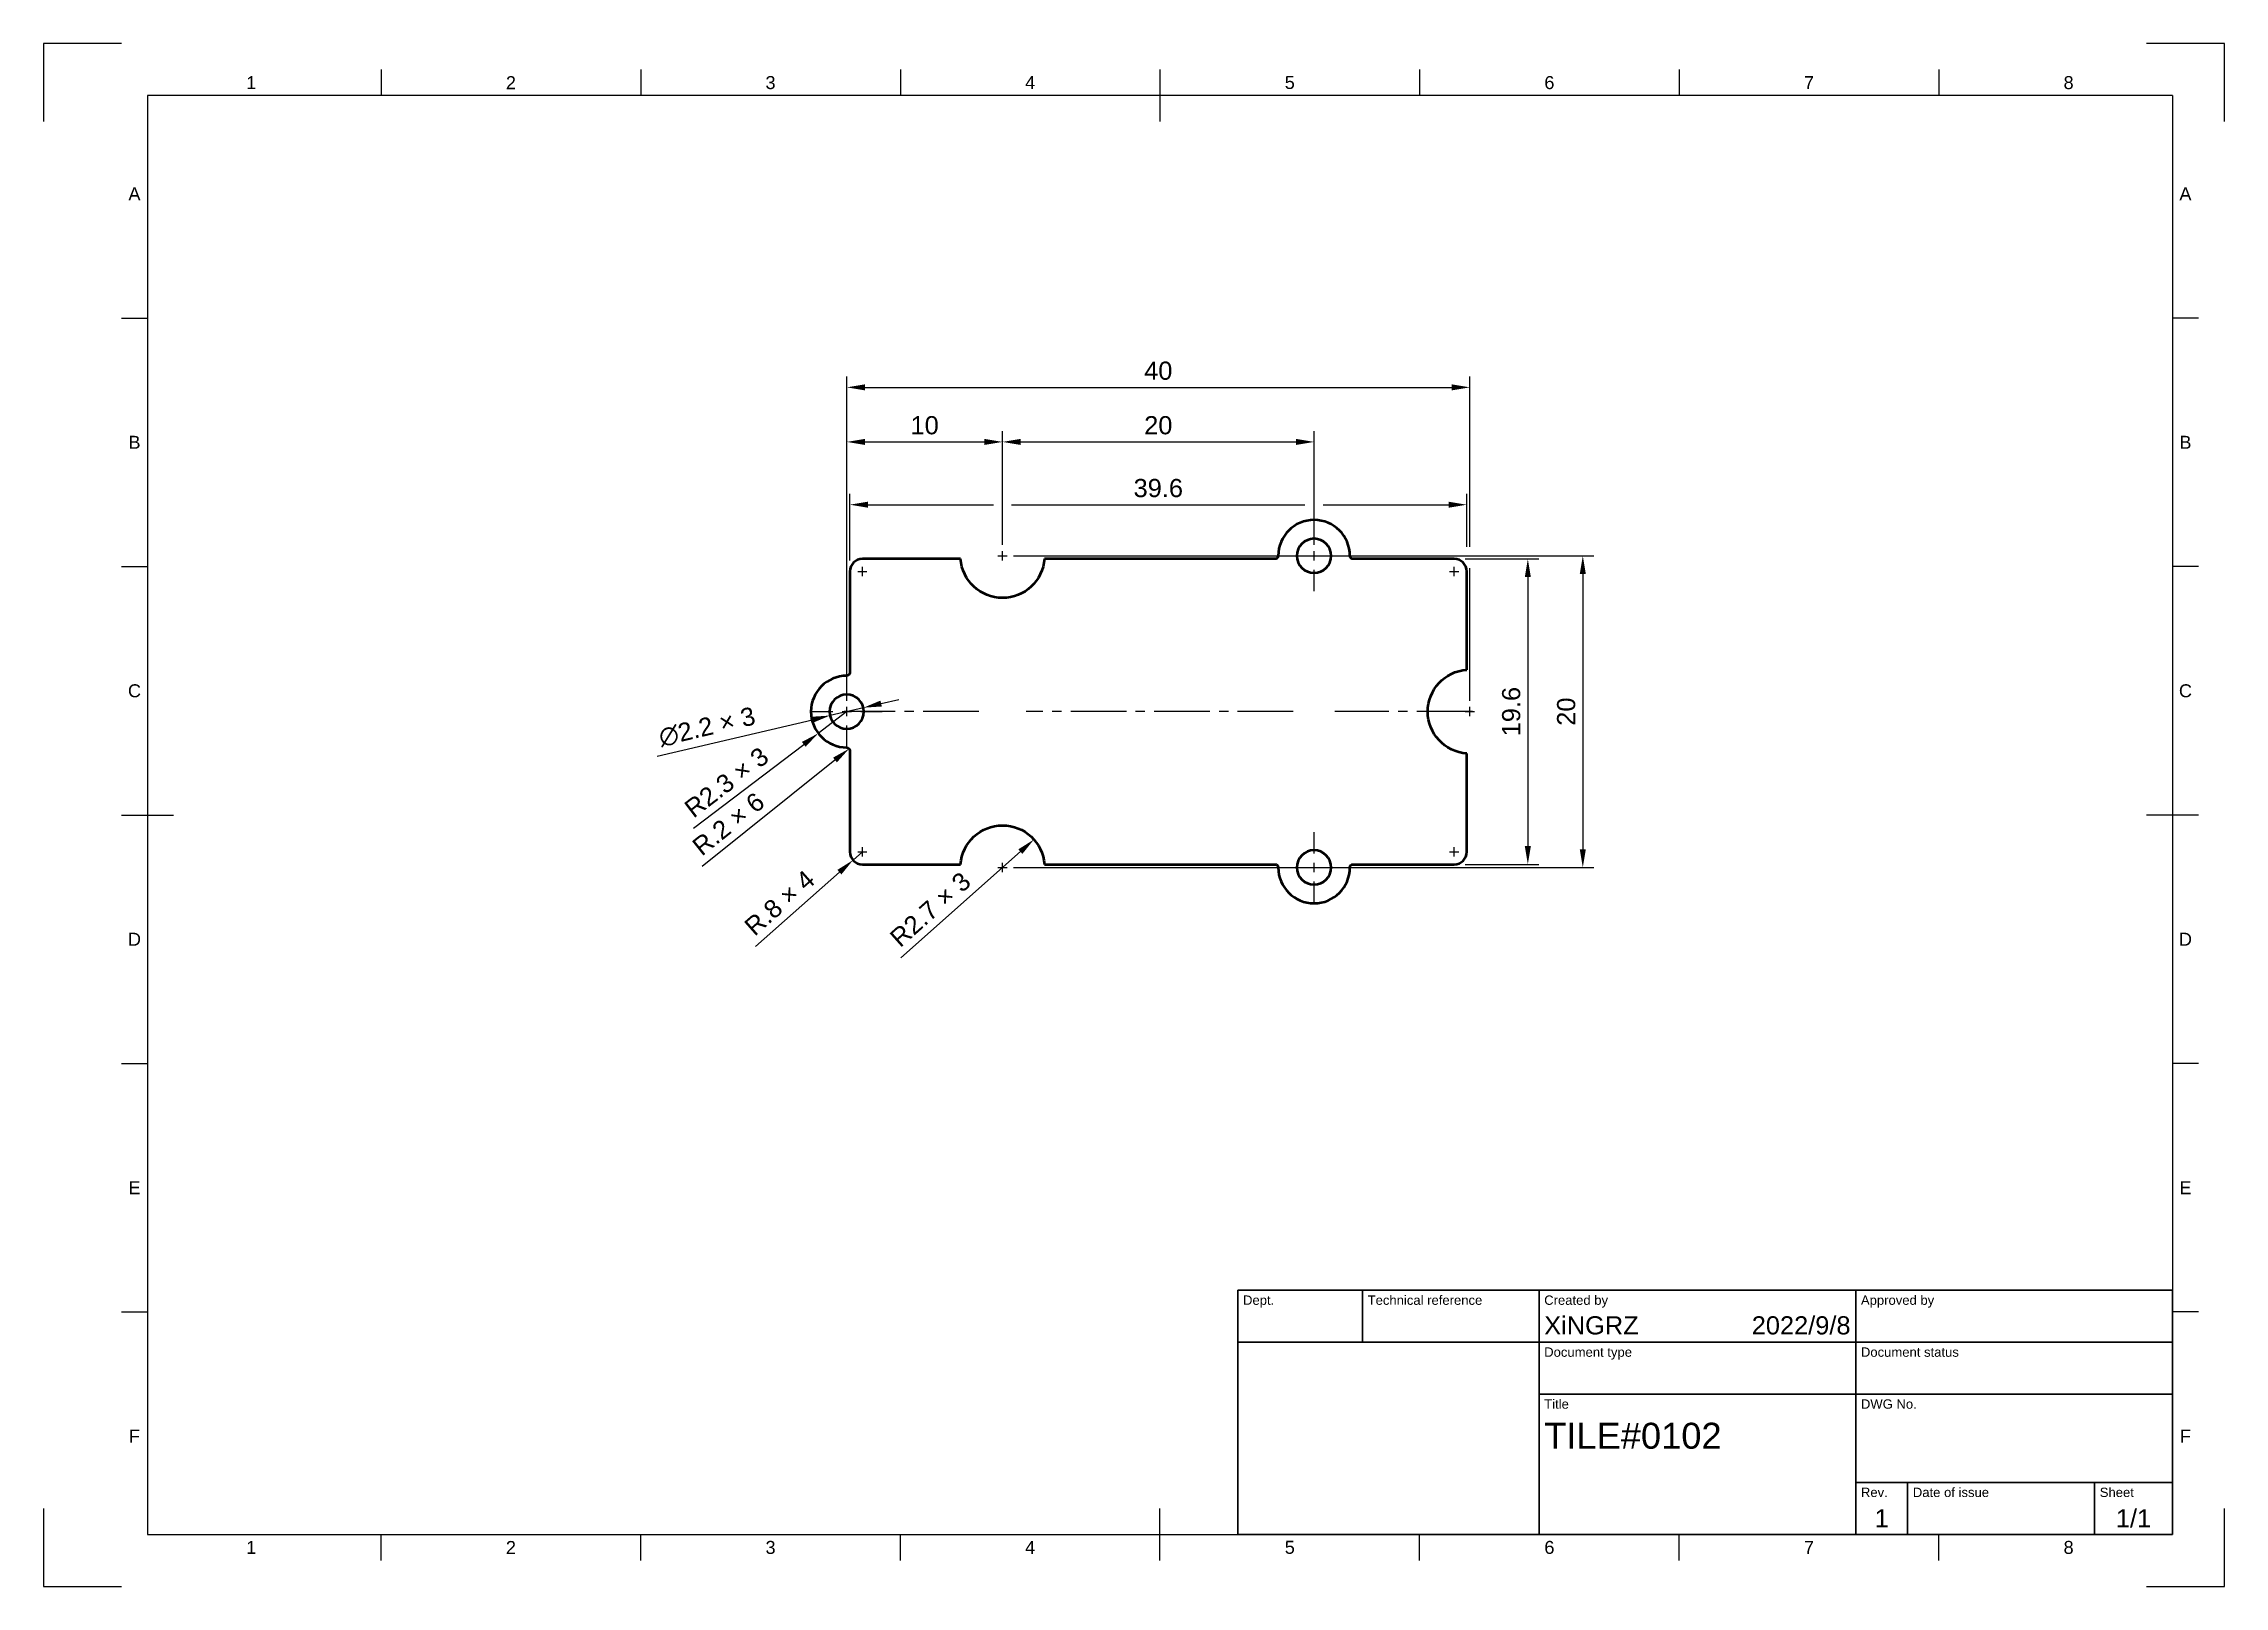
# Model space of a CAD drawing. Header units: millimetres. Extents: x 0 to 420, y 0 to 297.
import ezdxf
from ezdxf.enums import TextEntityAlignment as Align

# ---------------------------------------------------------------- set-up
doc = ezdxf.new("R2010")
doc.units = ezdxf.units.MM
doc.header["$LTSCALE"] = 0.75
doc.linetypes.add('CENTER2', pattern=[28.575, 19.05, -3.175, 3.175, -3.175])
for name, color, linetype, lineweight in [('Border', 7, 'Continuous', 25), ('Center Lines', 7, 'CENTER2', 25), ('Dimensions', 7, 'Continuous', 25), ('TitleBlock', 7, 'Continuous', 35), ('可见', 7, 'Continuous', 50)]:
    doc.layers.add(name, color=color, linetype=linetype, lineweight=lineweight)
doc.styles.add('FusionTitle', font='Arial.ttf')
doc.styles.get("Standard").update_dxf_attribs({"font": 'Arial.ttf'})
doc.dimstyles.new('ISO-25', dxfattribs={"dimtxt": 3.5, "dimasz": 3.5, "dimexe": 2.1, "dimexo": 2.1, "dimgap": 1.4, "dimtad": 1, "dimzin": 12, "dimdsep": 46, "dimtxsty": 'Standard', "dimcen": 0, "dimclrd": 256, "dimclre": 256, "dimclrt": 256, "dimazin": 3, "dimtp": 0.1, "dimtm": 0.1, "dimtfac": 0.714286, "dimtmove": 0, "dimatfit": 3, "dimfxl": 1, "dimtzin": 12, "dimarcsym": 0})

# ---------------------------------------------------------------- blocks, each defined once
blk = doc.blocks.new('ISO_A3_SHEET')
at = {"layer": 'Border'}
for p, q in [((65, 292), (65, 287)), ((115, 292), (115, 287)), ((165, 292), (165, 287)), ((215, 292), (215, 282)), ((265, 292), (265, 287)), ((315, 292), (315, 287)), ((365, 292), (365, 287)), ((410, 287), (20, 287)), ((20, 287), (20, 10)), ((410, 287), (410, 10)), ((15, 244.16666), (20, 244.16666)), ((415, 244.16666), (410, 244.16666)), ((15, 196.33333), (20, 196.33333)), ((415, 196.33333), (410, 196.33333)), ((15, 148.5), (25, 148.5)), ((415, 148.5), (405, 148.5)), ((15, 100.66667), (20, 100.66667)), ((415, 100.66667), (410, 100.66667)), ((15, 52.83334), (20, 52.83334)), ((415, 52.83334), (410, 52.83334)), ((215, 5), (215, 15)), ((20, 10), (410, 10)), ((65, 5), (65, 10)), ((115, 5), (115, 10)), ((165, 5), (165, 10)), ((265, 5), (265, 10)), ((315, 5), (315, 10)), ((365, 5), (365, 10))]:
    blk.add_line(p, q, dxfattribs=at)
at = {"layer": 'Defpoints'}
for p, q in [((15, 297), (0, 297)), ((0, 297), (0, 282)), ((420, 297), (405, 297)), ((420, 282), (420, 297)), ((0, 15), (0, 0)), ((420, 0), (420, 15)), ((0, 0), (15, 0)), ((405, 0), (420, 0))]:
    blk.add_line(p, q, dxfattribs=at)
at = {"layer": 'Border', "style": 'FusionTitle'}
for s, p in [('1', (40, 289.5)), ('2', (90, 289.5)), ('3', (140, 289.5)), ('4', (190, 289.5)), ('5', (240, 289.5)), ('6', (290, 289.5)), ('7', (340, 289.5)), ('8', (390, 289.5)), ('A', (17.5, 268.08333)), ('A', (412.5, 268.08333)), ('B', (17.5, 220.25)), ('B', (412.5, 220.25)), ('C', (17.5, 172.41667)), ('C', (412.5, 172.41667)), ('D', (17.5, 124.58334)), ('D', (412.5, 124.58334)), ('E', (17.5, 76.75001)), ('E', (412.5, 76.75001)), ('F', (17.5, 28.91668)), ('F', (412.5, 28.91668)), ('1', (40, 7.5)), ('2', (90, 7.5)), ('3', (140, 7.5)), ('4', (190, 7.5)), ('5', (240, 7.5)), ('6', (290, 7.5)), ('7', (340, 7.5)), ('8', (390, 7.5))]:
    blk.add_text(s, height=2.5, dxfattribs=at).set_placement(p, align=Align.MIDDLE)
blk = doc.blocks.new('ISO_TITLEBLOCK')
at = {"layer": 'TitleBlock'}
for p, q in [((0, 47), (-180, 47)), ((-180, 47), (-180, 0)), ((-156, 37), (-156, 47)), ((-122, 0), (-122, 47)), ((-61, 0), (-61, 47)), ((0, 0), (0, 47)), ((-180, 37), (0, 37)), ((-122, 27), (0, 27)), ((-61, 10), (0, 10)), ((-51, 0), (-51, 10)), ((-15, 0), (-15, 10)), ((-180, 0), (0, 0))]:
    blk.add_line(p, q, dxfattribs=at)
at = {"layer": 'TitleBlock', "style": 'FusionTitle'}
for s, p in [('Dept.', (-179, 46)), ('Technical reference', (-155, 46)), ('Created by', (-121, 46)), ('Approved by', (-60, 46)), ('Document type', (-121, 36)), ('Document status', (-60, 36)), ('Title', (-121, 26)), ('DWG No.', (-60, 26)), ('Rev.', (-60, 9)), ('Date of issue', (-50, 9)), ('Sheet', (-14, 9))]:
    blk.add_text(s, height=1.8, dxfattribs=at).set_placement(p, align=Align.TOP_LEFT)
for tag, height, p in [('DEPT', 3.5, (-179, 42)), ('TECHNICAL_REFERENCE', 3.5, (-155, 42)), ('CREATED_BY', 3.5, (-121, 42)), ('APPROVED_BY', 3.5, (-60, 42)), ('DOCUMENT_TYPE', 3.5, (-121, 32)), ('DOCUMENT_STATUS', 3.5, (-60, 32)), ('TITLE_1', 5, (-121, 21.5)), ('TITLE_2', 5, (-121, 14)), ('TITLE_3', 5, (-121, 6.5)), ('DATE_OF_ISSUE', 3.5, (-50, 5))]:
    blk.add_attdef(tag, text='', height=height, dxfattribs=at).set_placement(p, align=Align.TOP_LEFT)
for tag, p in [('CREATED_DATE', (-62, 42)), ('APPROVED_DATE', (-0.99, 42))]:
    blk.add_attdef(tag, text='', height=3.5, dxfattribs=at).set_placement(p, align=Align.TOP_RIGHT)
for tag, height, p in [('DRAWING_NUMBER', 5, (-30.5, 19.75)), ('REV', 3.5, (-56, 4.85)), ('SHEET', 3.5, (-7.5, 4.85))]:
    blk.add_attdef(tag, text='', height=height, dxfattribs=at).set_placement(p, align=Align.TOP_CENTER)
blk = doc.blocks.new('*D28')
at = {"layer": 'Defpoints', "color": 0, "transparency": 16777216}
for p in [(271.680421, 197.80094), (271.680421, 139.00094), (285.848098, 139.00094)]:
    blk.add_point(p, dxfattribs=at)
at = {"layer": 'Dimensions', "lineweight": -2, "transparency": 16777216}
for p, q in [((273.780421, 197.80094), (287.948098, 197.80094)), ((285.848098, 194.30094), (285.848098, 142.50094)), ((273.780421, 139.00094), (287.948098, 139.00094))]:
    blk.add_line(p, q, dxfattribs=at)
at = {"layer": 'Dimensions', "transparency": 16777216}
for points in [[(285.264765, 194.30094), (286.431431, 194.30094), (285.848098, 197.80094)], [(285.264765, 142.50094), (286.431431, 142.50094), (285.848098, 139.00094)]]:
    blk.add_solid(points, dxfattribs=at)
at = {"layer": 'Dimensions', "transparency": 16777216, "insert": (282.661093, 168.40094), "char_height": 3.5, "attachment_point": 5, "rotation": 90}
blk.add_mtext('19.6', dxfattribs=at)
blk = doc.blocks.new('*D29')
at = {"layer": 'Defpoints', "color": 0, "transparency": 16777216}
for p in [(157.892574, 169.157294), (151.468267, 167.644587)]:
    blk.add_point(p, dxfattribs=at)
at = {"layer": 'Dimensions', "lineweight": -2, "transparency": 16777216}
for p, q in [((157.892574, 169.157294), (151.468267, 167.644587)), ((161.299403, 169.959488), (164.706233, 170.761681)), ((118.175925, 159.805362), (148.061438, 166.842393))]:
    blk.add_line(p, q, dxfattribs=at)
at = {"layer": 'Dimensions', "transparency": 16777216}
for points in [[(161.165704, 170.527292), (161.433102, 169.391683), (157.892574, 169.157294)], [(147.927739, 167.410198), (148.195137, 166.274588), (151.468267, 167.644587)]]:
    blk.add_solid(points, dxfattribs=at)
at = {"layer": 'Dimensions', "transparency": 16777216, "insert": (127.775751, 165.440525), "char_height": 3.5, "attachment_point": 5, "rotation": 13.24985692}
blk.add_mtext('∅2.2 × 3', dxfattribs=at)
blk = doc.blocks.new('*D30')
at = {"layer": 'Defpoints', "color": 0, "transparency": 16777216}
for p in [(154.680421, 168.40094), (149.189987, 164.221809)]:
    blk.add_point(p, dxfattribs=at)
at = {"layer": 'Dimensions', "lineweight": -2, "transparency": 16777216}
for p, q in [((154.680421, 168.40094), (149.189987, 164.221809)), ((125.177452, 145.94428), (146.404985, 162.101959))]:
    blk.add_line(p, q, dxfattribs=at)
at = {"layer": 'Dimensions', "transparency": 16777216}
blk.add_solid([(146.051677, 162.566126), (146.758293, 161.637792), (149.189987, 164.221809)], dxfattribs=at)
at = {"layer": 'Dimensions', "transparency": 16777216, "insert": (131.527179, 154.784188), "char_height": 3.5, "attachment_point": 5, "rotation": 37.27714807}
blk.add_mtext('R2.3 × 3', dxfattribs=at)
blk = doc.blocks.new('*D31')
at = {"layer": 'Defpoints', "color": 0, "transparency": 16777216}
for p in [(184.680421, 138.40094), (178.625049, 133.02112)]:
    blk.add_point(p, dxfattribs=at)
at = {"layer": 'Dimensions', "lineweight": -2, "transparency": 16777216}
blk.add_line((165.11472, 121.018035), (188.119274, 141.456147), dxfattribs=at)
at = {"layer": 'Dimensions', "transparency": 16777216}
blk.add_solid([(187.731838, 141.892234), (188.50671, 141.020061), (190.735793, 143.780761)], dxfattribs=at)
at = {"layer": 'Dimensions', "transparency": 16777216, "insert": (170.776967, 130.3133), "char_height": 3.5, "attachment_point": 5, "rotation": 41.61906978}
blk.add_mtext('R2.7 × 3', dxfattribs=at)
blk = doc.blocks.new('*D32')
at = {"layer": 'Defpoints', "color": 0, "transparency": 16777216}
for p in [(155.882197, 139.811478), (157.680421, 141.40094)]:
    blk.add_point(p, dxfattribs=at)
at = {"layer": 'Dimensions', "lineweight": -2, "transparency": 16777216}
for p, q in [((157.680421, 141.40094), (155.882197, 139.811478)), ((137.091004, 123.20181), (153.259787, 137.493511))]:
    blk.add_line(p, q, dxfattribs=at)
at = {"layer": 'Dimensions', "transparency": 16777216}
blk.add_solid([(152.87346, 137.93058), (153.646115, 137.056443), (155.882197, 139.811478)], dxfattribs=at)
at = {"layer": 'Dimensions', "transparency": 16777216, "insert": (141.753514, 131.576573), "char_height": 3.5, "attachment_point": 5, "rotation": 41.47368414}
blk.add_mtext('R.8 × 4', dxfattribs=at)
blk = doc.blocks.new('*D33')
at = {"layer": 'Defpoints', "color": 0, "transparency": 16777216}
for p in [(154.211653, 160.526432), (154.680421, 160.90094)]:
    blk.add_point(p, dxfattribs=at)
at = {"layer": 'Dimensions', "lineweight": -2, "transparency": 16777216}
blk.add_line((126.810408, 138.635025), (152.414708, 159.090817), dxfattribs=at)
at = {"layer": 'Dimensions', "transparency": 16777216}
blk.add_solid([(152.050603, 159.546564), (152.778813, 158.63507), (155.149189, 161.275449)], dxfattribs=at)
at = {"layer": 'Dimensions', "transparency": 16777216, "insert": (131.888449, 146.771184), "char_height": 3.5, "attachment_point": 5, "rotation": 38.62204726}
blk.add_mtext('R.2 × 6', dxfattribs=at)
blk = doc.blocks.new('*D34')
at = {"layer": 'Defpoints', "color": 0, "transparency": 16777216}
for p in [(274.080421, 208.235684), (155.280421, 195.40094), (274.080421, 195.40094)]:
    blk.add_point(p, dxfattribs=at)
at = {"layer": 'Dimensions', "lineweight": -2, "transparency": 16777216}
for p, q in [((155.280421, 197.50094), (155.280421, 210.335684)), ((274.080421, 200.15094), (274.080421, 210.335684)), ((158.780421, 208.235684), (182.930421, 208.235684)), ((186.430421, 208.235684), (242.930421, 208.235684)), ((246.430421, 208.235684), (270.580421, 208.235684))]:
    blk.add_line(p, q, dxfattribs=at)
at = {"layer": 'Dimensions', "transparency": 16777216}
for points in [[(158.780421, 208.819017), (158.780421, 207.652351), (155.280421, 208.235684)], [(270.580421, 208.819017), (270.580421, 207.652351), (274.080421, 208.235684)]]:
    blk.add_solid(points, dxfattribs=at)
at = {"layer": 'Dimensions', "transparency": 16777216, "insert": (214.680421, 211.423883), "char_height": 3.5, "attachment_point": 5}
blk.add_mtext('39.6', dxfattribs=at)
blk = doc.blocks.new('*U11')
at = {"layer": 'Center Lines', "color": 0, "ltscale": 0.75, "transparency": 16777216}
blk.add_line((25.711126, 0), (-25.711126, 0), dxfattribs=at)
blk = doc.blocks.new('*U12')
at = {"layer": 'Center Lines', "color": 0, "ltscale": 0.75, "transparency": 16777216}
blk.add_line((12.961126, 0), (-12.961126, 0), dxfattribs=at)
blk = doc.blocks.new('*U13')
at = {"layer": 'Center Lines', "color": 0, "ltscale": 0.75, "transparency": 16777216}
blk.add_line((13.25, 0), (-13.25, 0), dxfattribs=at)
blk = doc.blocks.new('*U14')
at = {"layer": 'Center Lines', "color": 0, "linetype": 'Continuous', "ltscale": 0.75, "transparency": 16777216}
for p, q in [((-0.892969, 0), (0.892969, 0)), ((0, -0.892969), (0, 0.892969))]:
    blk.add_line(p, q, dxfattribs=at)
blk = doc.blocks.new('*U15')
at = {"layer": 'Center Lines', "color": 0, "linetype": 'Continuous', "ltscale": 0.75, "transparency": 16777216}
for p, q in [((-0.892969, 0), (0.892969, 0)), ((0, -0.892969), (0, 0.892969))]:
    blk.add_line(p, q, dxfattribs=at)
blk = doc.blocks.new('*U16')
at = {"layer": 'Center Lines', "color": 0, "ltscale": 0.75, "transparency": 16777216}
for p, q in [((0, 2.678906), (0, 6.8)), ((-6.8, 0), (-2.678906, 0)), ((2.678906, 0), (6.8, 0)), ((0, -6.8), (0, -2.678906))]:
    blk.add_line(p, q, dxfattribs=at)
at = {"layer": 'Center Lines', "color": 0, "linetype": 'Continuous', "ltscale": 0.75, "transparency": 16777216}
for p, q in [((-0.892969, 0), (0.892969, 0)), ((0, -0.892969), (0, 0.892969))]:
    blk.add_line(p, q, dxfattribs=at)
blk = doc.blocks.new('*U17')
at = {"layer": 'Center Lines', "color": 0, "ltscale": 0.75, "transparency": 16777216}
for p, q in [((0, 2.678906), (0, 6.8)), ((-6.8, 0), (-2.678906, 0)), ((2.678906, 0), (6.8, 0)), ((0, -6.8), (0, -2.678906))]:
    blk.add_line(p, q, dxfattribs=at)
at = {"layer": 'Center Lines', "color": 0, "linetype": 'Continuous', "ltscale": 0.75, "transparency": 16777216}
for p, q in [((-0.892969, 0), (0.892969, 0)), ((0, -0.892969), (0, 0.892969))]:
    blk.add_line(p, q, dxfattribs=at)
blk = doc.blocks.new('*U18')
at = {"layer": 'Center Lines', "color": 0, "ltscale": 0.75, "transparency": 16777216}
for p, q in [((0, 2.678906), (0, 6.8)), ((-6.8, 0), (-2.678906, 0)), ((2.678906, 0), (6.8, 0)), ((0, -6.8), (0, -2.678906))]:
    blk.add_line(p, q, dxfattribs=at)
at = {"layer": 'Center Lines', "color": 0, "linetype": 'Continuous', "ltscale": 0.75, "transparency": 16777216}
for p, q in [((-0.892969, 0), (0.892969, 0)), ((0, -0.892969), (0, 0.892969))]:
    blk.add_line(p, q, dxfattribs=at)
blk = doc.blocks.new('*U19')
at = {"layer": 'Center Lines', "color": 0, "linetype": 'Continuous', "ltscale": 0.75, "transparency": 16777216}
for p, q in [((-0.892969, 0), (0.892969, 0)), ((0, -0.892969), (0, 0.892969))]:
    blk.add_line(p, q, dxfattribs=at)
blk = doc.blocks.new('*D35')
at = {"layer": 'Defpoints', "color": 0, "transparency": 16777216}
for p in [(184.680421, 198.40094), (184.680421, 138.40094), (296.43471, 138.40094)]:
    blk.add_point(p, dxfattribs=at)
at = {"layer": 'Dimensions', "lineweight": -2, "transparency": 16777216}
for p, q in [((186.780421, 198.40094), (298.53471, 198.40094)), ((296.43471, 194.90094), (296.43471, 141.90094)), ((186.780421, 138.40094), (298.53471, 138.40094))]:
    blk.add_line(p, q, dxfattribs=at)
at = {"layer": 'Dimensions', "transparency": 16777216}
for points in [[(295.851376, 194.90094), (297.018043, 194.90094), (296.43471, 198.40094)], [(295.851376, 141.90094), (297.018043, 141.90094), (296.43471, 138.40094)]]:
    blk.add_solid(points, dxfattribs=at)
at = {"layer": 'Dimensions', "transparency": 16777216, "insert": (293.247704, 168.40094), "char_height": 3.5, "attachment_point": 5, "rotation": 90}
blk.add_mtext('20', dxfattribs=at)
blk = doc.blocks.new('*D36')
at = {"layer": 'Defpoints', "color": 0, "transparency": 16777216}
for p in [(274.680421, 230.82563), (154.680421, 168.40094), (274.680421, 168.40094)]:
    blk.add_point(p, dxfattribs=at)
at = {"layer": 'Dimensions', "lineweight": -2, "transparency": 16777216}
for p, q in [((154.680421, 170.50094), (154.680421, 232.92563)), ((274.680421, 200.15094), (274.680421, 232.92563)), ((158.180421, 230.82563), (271.180421, 230.82563)), ((274.680421, 170.50094), (274.680421, 196.05094))]:
    blk.add_line(p, q, dxfattribs=at)
at = {"layer": 'Dimensions', "transparency": 16777216}
for points in [[(158.180421, 231.408963), (158.180421, 230.242297), (154.680421, 230.82563)], [(271.180421, 231.408963), (271.180421, 230.242297), (274.680421, 230.82563)]]:
    blk.add_solid(points, dxfattribs=at)
at = {"layer": 'Dimensions', "transparency": 16777216, "insert": (214.680421, 234.012636), "char_height": 3.5, "attachment_point": 5}
blk.add_mtext('40', dxfattribs=at)
blk = doc.blocks.new('*D37')
at = {"layer": 'Defpoints', "color": 0, "transparency": 16777216}
for p in [(184.680421, 220.32563), (184.680421, 198.40094), (154.680421, 168.40094)]:
    blk.add_point(p, dxfattribs=at)
at = {"layer": 'Dimensions', "lineweight": -2, "transparency": 16777216}
for p, q in [((154.680421, 170.50094), (154.680421, 222.42563)), ((158.180421, 220.32563), (181.180421, 220.32563)), ((184.680421, 200.50094), (184.680421, 222.42563))]:
    blk.add_line(p, q, dxfattribs=at)
at = {"layer": 'Dimensions', "transparency": 16777216}
for points in [[(158.180421, 220.908963), (158.180421, 219.742297), (154.680421, 220.32563)], [(181.180421, 220.908963), (181.180421, 219.742297), (184.680421, 220.32563)]]:
    blk.add_solid(points, dxfattribs=at)
at = {"layer": 'Dimensions', "transparency": 16777216, "insert": (169.680421, 223.512636), "char_height": 3.5, "attachment_point": 5}
blk.add_mtext('10', dxfattribs=at)
blk = doc.blocks.new('*D38')
at = {"layer": 'Defpoints', "color": 0, "transparency": 16777216}
for p in [(244.680421, 220.32563), (184.680421, 198.40094), (244.680421, 198.40094)]:
    blk.add_point(p, dxfattribs=at)
at = {"layer": 'Dimensions', "lineweight": -2, "transparency": 16777216}
for p, q in [((184.680421, 200.50094), (184.680421, 222.42563)), ((188.180421, 220.32563), (241.180421, 220.32563)), ((244.680421, 200.50094), (244.680421, 222.42563))]:
    blk.add_line(p, q, dxfattribs=at)
at = {"layer": 'Dimensions', "transparency": 16777216}
for points in [[(188.180421, 220.908963), (188.180421, 219.742297), (184.680421, 220.32563)], [(241.180421, 220.908963), (241.180421, 219.742297), (244.680421, 220.32563)]]:
    blk.add_solid(points, dxfattribs=at)
at = {"layer": 'Dimensions', "transparency": 16777216, "insert": (214.680421, 223.512636), "char_height": 3.5, "attachment_point": 5}
blk.add_mtext('20', dxfattribs=at)
blk = doc.blocks.new('*U24')
at = {"layer": 'Center Lines', "color": 0, "linetype": 'Continuous', "ltscale": 0.75, "transparency": 16777216}
for p, q in [((-0.892969, 0), (0.892969, 0)), ((0, -0.892969), (0, 0.892969))]:
    blk.add_line(p, q, dxfattribs=at)
blk = doc.blocks.new('*U25')
at = {"layer": 'Center Lines', "color": 0, "linetype": 'Continuous', "ltscale": 0.75, "transparency": 16777216}
for p, q in [((-0.892969, 0), (0.892969, 0)), ((0, -0.892969), (0, 0.892969))]:
    blk.add_line(p, q, dxfattribs=at)
blk = doc.blocks.new('*U26')
at = {"layer": 'Center Lines', "color": 0, "linetype": 'Continuous', "ltscale": 0.75, "transparency": 16777216}
for p, q in [((-0.892969, 0), (0.892969, 0)), ((0, -0.892969), (0, 0.892969))]:
    blk.add_line(p, q, dxfattribs=at)
blk = doc.blocks.new('*U27')
at = {"layer": 'Center Lines', "color": 0, "linetype": 'Continuous', "ltscale": 0.75, "transparency": 16777216}
for p, q in [((-0.892969, 0), (0.892969, 0)), ((0, -0.892969), (0, 0.892969))]:
    blk.add_line(p, q, dxfattribs=at)

msp = doc.modelspace()

# ---------------------------------------------------------------- linework, layer by layer
at = {"layer": '可见'}
for p, q in [((176.602673, 197.80094), (157.680421, 197.80094)), ((237.180421, 197.80094), (192.758168, 197.80094)), ((271.680421, 197.80094), (252.180422, 197.80094)), ((155.280421, 195.40094), (155.280421, 175.90094)), ((274.080421, 176.478688), (274.080421, 195.40094)), ((155.280421, 160.90094), (155.280421, 141.40094)), ((274.080421, 141.40094), (274.080421, 160.323193)), ((157.680421, 139.00094), (176.602673, 139.00094)), ((192.758168, 139.00094), (237.180421, 139.00094)), ((252.180421, 139.00094), (271.680421, 139.00094))]:
    msp.add_line(p, q, dxfattribs=at)
at = {"layer": '可见', "extrusion": (0, 0, -1)}
for centre in [(-244.680421, 198.40094), (-154.680421, 168.40094), (-244.680421, 138.40094)]:
    msp.add_circle(centre, 3.3, dxfattribs=at)
at = {"layer": '可见'}
for centre, radius, start, end in [((244.680421, 198.40094), 6.9, 0, 180), ((157.680421, 195.40094), 2.4, 90, 180), ((271.680421, 195.40094), 2.4, 0, 90), ((154.680421, 168.40094), 6.9, 90, 270), ((157.680421, 141.40094), 2.4, 180, 270), ((271.680421, 141.40094), 2.4, 270, 0), ((244.680421, 138.40094), 6.9, 180, 0)]:
    msp.add_arc(centre, radius, start, end, dxfattribs=at)
at = {"layer": '可见', "extrusion": (0, 0, -1)}
for centre, radius, start, end in [((-184.680421, 198.40094), 8.1, 184.248023, 355.751977), ((-237.180421, 198.40094), 0.6, 180, 270), ((-252.180421, 198.40094), 0.6, 269.999835, 0), ((-274.680421, 168.40094), 8.1, 274.248023, 85.751977), ((-154.680421, 175.90094), 0.6, 180, 270), ((-154.680421, 160.90094), 0.6, 90, 180), ((-184.680421, 138.40094), 8.1, 4.248023, 175.751977), ((-237.180421, 138.40094), 0.6, 90, 180), ((-252.180421, 138.40094), 0.6, 0, 90)]:
    msp.add_arc(centre, radius, start, end, dxfattribs=at)

# ---------------------------------------------------------------- block references
at = {"layer": 'Border'}
msp.add_blockref('ISO_A3_SHEET', (0, 0), dxfattribs=at)
at = {"layer": 'Center Lines', "ltscale": 0.75}
for name, p in [('*U17', (244.680421, 198.40094)), ('*U14', (184.680421, 198.40094)), ('*U24', (157.680421, 195.40094)), ('*U27', (271.680421, 195.40094)), ('*U18', (154.680421, 168.40094)), ('*U12', (167.141547, 168.40094)), ('*U11', (214.969294, 168.40094)), ('*U13', (261.930421, 168.40094)), ('*U19', (274.680421, 168.40094)), ('*U16', (244.680421, 138.40094)), ('*U25', (157.680421, 141.40094)), ('*U15', (184.680421, 138.40094)), ('*U26', (271.680421, 141.40094))]:
    msp.add_blockref(name, p, dxfattribs=at)
at = {"layer": 'TitleBlock'}
msp.add_blockref('ISO_TITLEBLOCK', (410, 10), dxfattribs=at).add_auto_attribs({'REV': '1', 'CREATED_DATE': '2022/9/8', 'SHEET': '1/1', 'TITLE_1': 'TILE#0102', 'CREATED_BY': 'XiNGRZ'})

# ---------------------------------------------------------------- dimensions: what is measured, and where the dimension line sits
at = {"layer": 'Dimensions'}
for p1, p2, distance, picture, middle in [((154.680421, 168.40094), (274.680421, 168.40094), 62.42469, '*D36', (214.680421, 234.012636)), ((184.680421, 198.40094), (184.680421, 138.40094), 111.754289, '*D35', (293.247704, 168.40094))]:
    dim = msp.add_aligned_dim(p1=p1, p2=p2, distance=distance, dimstyle='ISO-25', override={"dimlfac": 0.333333}, dxfattribs=at)
    dim.commit()
    dim.dimension.update_dxf_attribs({"geometry": picture, "text_midpoint": middle})
for base, p1, p2, angle, override, picture, middle in [((184.680421, 220.32563), (154.680421, 168.40094), (184.680421, 198.40094), 180, {"dimlfac": 0.333333, "dimtmove": 1}, '*D37', (169.680421, 223.512636)), ((244.680421, 220.32563), (184.680421, 198.40094), (244.680421, 198.40094), 180, {"dimlfac": 0.333333, "dimtmove": 1}, '*D38', (214.680421, 223.512636)), ((285.848098, 139.00094), (271.680421, 197.80094), (271.680421, 139.00094), 270, {"dimlfac": 0.333333}, '*D28', (282.661093, 168.40094))]:
    dim = msp.add_linear_dim(base=base, p1=p1, p2=p2, angle=angle, dimstyle='ISO-25', override=override, dxfattribs=at)
    dim.commit()
    dim.dimension.update_dxf_attribs({"geometry": picture, "text_midpoint": middle})
dim = msp.add_linear_dim(base=(274.080421, 208.235684), p1=(155.280421, 195.40094), p2=(274.080421, 195.40094), dimstyle='ISO-25', override={"dimlfac": 0.333333}, dxfattribs=at)
dim.commit()
dim.dimension.update_dxf_attribs({"geometry": '*D34', "text_midpoint": (214.680421, 208.235684), "dimtype": 160})
dim = msp.add_diameter_dim_2p(p1=(157.892574, 169.157294), p2=(151.468267, 167.644587), text='<> × 3', dimstyle='ISO-25', override={"dimlfac": 0.333333}, dxfattribs=at)
dim.commit()
dim.dimension.update_dxf_attribs({"geometry": '*D29', "text_midpoint": (128.528642, 162.243078), "dimtype": 163})
for center, mpoint, text, picture, middle in [((154.680421, 168.40094), (149.189987, 164.221809), '<> × 3', '*D30', (133.45818, 152.24729)), ((154.680421, 160.90094), (154.211653, 160.526432), '<> × 6', '*D33', (133.877716, 144.28124)), ((184.680421, 138.40094), (178.625049, 133.02112), '<> × 3', '*D31', (172.89449, 127.929876))]:
    dim = msp.add_radius_dim(center=center, mpoint=mpoint, text=text, dimstyle='ISO-25', override={"dimlfac": 0.333333, "dimse1": 1}, dxfattribs=at)
    dim.commit()
    dim.dimension.update_dxf_attribs({"geometry": picture, "text_midpoint": middle, "dimtype": 164})
dim = msp.add_radius_dim(center=(157.680421, 141.40094), mpoint=(155.882197, 139.811478), text='<> × 4', dimstyle='ISO-25', override={"dimlfac": 0.333333, "dimse1": 1}, dxfattribs=at)
dim.commit()
dim.dimension.update_dxf_attribs({"geometry": '*D32', "text_midpoint": (141.753514, 131.576573)})

doc.saveas('drawing.dxf')
